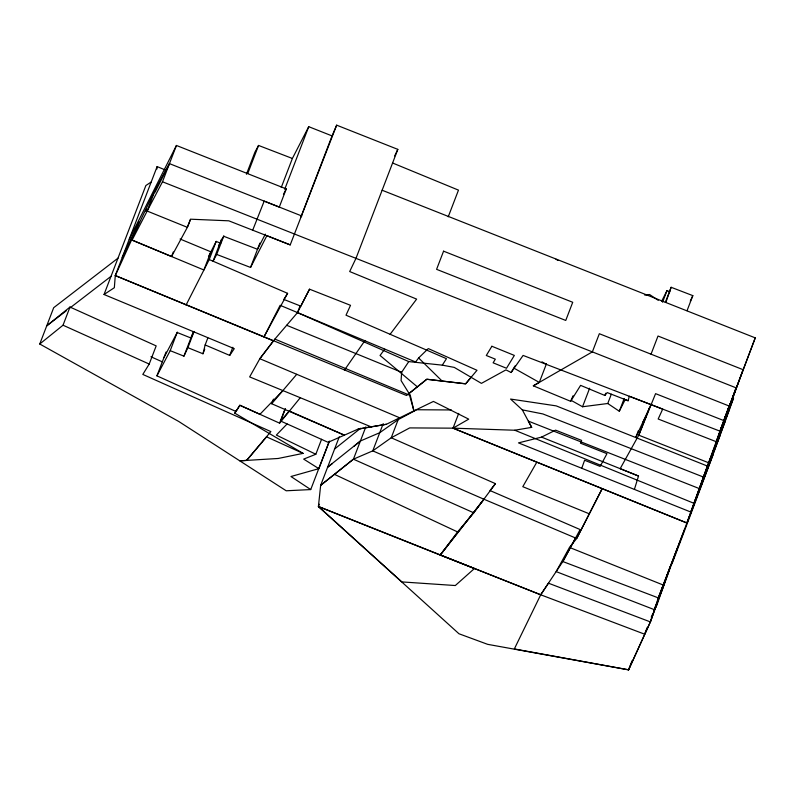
<?xml version="1.0" encoding="UTF-8"?>
<svg xmlns="http://www.w3.org/2000/svg" width="795" height="795" viewBox="0 0 795 795"><rect width="100%" height="100%" fill="white"/><g stroke="black" fill="none" stroke-linecap="round" stroke-linejoin="round"><path stroke-width="1.19" d="M515.031 365.929L511.135 372.497L505.958 369.884L481.422 383.369L454.243 367.389L442.298 365.153L408.759 361.596L401.654 372.279L401.087 380.586L410.339 395.493L413.917 410.876L386.38 424.282L358.147 429.081L328.106 442.318L280.635 421.042L285.435 408.56M165.141 169.901L157.122 166.592L115.285 275.567L114.341 287.71L104.036 294.508L234.277 348.667L229.705 355.415L205.15 344.951L207.823 337.994M156.933 169.017L157.122 166.592M282.911 390.584L259.945 414.294L239.852 405.261L235.976 411.472L156.923 375.856L170.209 350.665L183.943 356.15L187.878 347.673L202.964 353.775L205.15 344.951M697.831 493.904L736.081 387.831L599.341 333.721L592.364 351.887L533.316 385.823L570.641 401.316L580.608 385.366L604.856 395.473L607.231 392.601L628.11 400.75L629.302 396.258L662.702 409.117L658.171 419.005L716.216 441.692L690.855 512.069L518.499 442.885L541.534 437.111L555.596 430.155L581.622 440.41L580.449 443.173L606.973 453.677L600.126 466.417L584.603 460.255L581.811 468.136M665.942 302.199L671.129 287.283L692.823 295.631L687.039 310.706M634.4 489.402L638.524 476.036L620.17 468.672L638.773 435.183L655.577 393.654L723.778 420.575L716.216 441.692L736.081 387.831M654.235 609.616L556.172 571.605L569.488 547.427L663.239 585.031L650.38 621.919L628.587 669.837L487.653 644.338L458.973 633.764L318.407 506.514L320.663 485.328L339.276 436.843M653.798 611.554L657.346 603.753L670.205 566.865L650.38 621.919L628.587 669.837L514.335 648.939L540.709 594.789L562.85 561.548L580.131 529.569L490.018 490.555L495.444 483.648L391.229 437.777L372.756 450.864L353.427 459.182L320.663 485.328L353.427 459.182L365.829 426.855M693.866 504.815L658.32 597.89L650.38 621.919L548.451 583.192L540.709 594.789L318.407 506.514L319.292 504.209M398.762 418.15L391.229 437.777L409.703 427.909L453.041 428.167L686.9 522.981L707.421 466.059L733.566 397.947C713.781 453.518 692.862 508.77 671.964 563.834M677.181 548.699L661.788 591.162M511.135 372.497L523.1 355.425L720.012 431.158L755.25 337.875L382.127 190.234M715.56 444.574L723.182 423.526M755.25 337.875L720.012 431.158M329.339 441.086L310.726 489.571L286.2 490.783L178.686 421.439L39.75 344.016L53.692 307.695L117.978 258.176M39.75 344.016L63.024 325.215L69.99 307.049L156.178 345.895L149.202 364.06L142.812 374.425L270.866 431.596L246.619 460.424L239.901 460.822L278.171 458.477L303.064 453.379L234.863 413.211L235.747 410.906M104.036 294.508L145.873 185.523L151.02 182.125M471.137 377.317L465.622 383.816L426.806 379.255L406.543 395.493L115.285 275.567C132.775 237.924 148.884 199.793 169.454 163.631L279.284 207.088L286.26 188.922L176.43 145.465L129.227 239.245M154.15 192.897L147.174 211.053L132.079 240.1L203.898 269.992L210.864 251.826L180.087 239.017M390.116 334.288L416.64 299.119L349.681 271.542L355.981 258.355L397.818 149.371L336.663 125.163L290.215 244.89L228.791 220.821L190.631 219.201L187.362 227.33L147.174 211.053L162.488 181.787L176.43 145.465M132.079 240.1L171.551 256.517L173.29 251.975M190.412 219.38L187.362 227.33L171.551 256.517M156.923 375.856L166.076 352.016M170.209 350.665L177.325 332.111M186.08 305.022L209.224 259.558L216.2 241.392L220.742 243.35M221.517 239.176L213.06 261.207L216.707 254.43L223.832 235.877M246.44 174.254L254.897 152.223L258.544 145.445L292.381 158.463L308.738 126.683L332.052 135.905L336.663 125.163M247.861 173.27L258.544 145.445M183.943 356.15L193.294 331.803M187.878 347.673L194.109 331.445M202.964 353.775L204.742 349.134M216.707 254.43L250.554 267.448L259.895 243.101M281.261 187.451L292.381 158.463M284.709 189.29L308.738 126.683M229.705 355.415L232.816 347.296M300.898 217.065L332.052 135.905M300.142 305.697L297.489 312.624L274.881 339.087L259.836 358.714L249.65 376.909L371.136 426.845L386.38 424.282M280.635 421.042L289.261 410.995L344.404 435.163L271.681 403.741L273.45 399.12M234.863 413.211L239.852 405.261L279.592 423.159L284.908 409.306M329.05 442.109L318.865 468.662L303.66 459.103L315.824 454.263L321.578 439.257M448.241 216.797L458.477 190.134L392.651 163.025M383.22 423.626L372.756 450.864L483.966 499.24L576.693 538.473L602.073 488.885L576.693 538.473L569.488 547.427M458.705 413.41L453.041 428.167L686.9 522.981L713.045 454.869M533.316 385.823L539.298 382.425L546.423 363.872M570.641 401.316L573.046 395.771M571.267 400.412L582.536 406.752L589.652 388.198M604.856 395.473L605.73 393.207M582.536 406.752L607.748 403.502L611.305 394.231M607.748 403.502L619.305 411.244L624.194 398.494M662.563 302.219L667.005 290.622L669.947 291.765M665.345 302.348L671.129 287.283M651.035 354.182L658.012 336.027L743.047 369.665L704.807 475.738L690.855 512.069M638.435 430.572L635.761 437.528L650.996 404.615M649.366 407.964L638.773 435.183L708.583 462.74M730.744 402.409L723.778 420.575L729.104 405.997L162.488 181.787M628.587 669.837L632.124 660.605M729.581 408.938L703.436 477.05L542.856 413.937L522.315 409.872L510.569 399.06L556.192 405.877L707.421 466.059M725.507 420.485L699.361 488.597L528.347 421.121L531.686 427.362L514.772 430.234L453.041 428.167L468.722 419.144L433.434 401.425L413.917 410.876L409.087 393.446L426.806 379.255L465.622 383.816L476.99 370.291L428.286 348.578L418.617 357.969L415.616 361.983L280.128 305.31L263.97 336.931L287.591 293.335L209.224 259.558M720.141 435.203L693.995 503.315L514.772 430.234M658.757 596.737L684.465 529.778M647.239 627.374L644.626 634.191L540.709 594.789L440.311 554.96L483.966 499.24L440.221 555.069L318.407 506.514L401.833 581.91L455.306 585.537L474.426 568.534L440.221 555.069L457.572 531.925L473.78 512.825L495.444 483.648M654.673 608.483L655.974 605.075M657.723 600.543L661.202 591.46M252.76 230.043L264.188 201.105L301.802 215.982M659.254 596.737L660.774 593.398M651.264 617.129L652.784 613.79M193.861 331.634L190.919 337.994L177.186 332.499L163.899 357.69M690.289 301.116L692.823 295.631M653.689 611.564L657.346 603.753M139.055 221.934L122.251 257.411L128.363 245.267M394.668 155.969L397.818 149.371M131.145 239.752L135.587 230.928M145.574 211.073L146.687 208.866M155.015 192.311L169.454 163.631M661.669 301.206L667.005 290.622M619.305 411.244L625.178 399.607L628.11 400.75M208.479 256.547L216.2 241.392M442.298 365.153L446.462 358.684L346.014 315.198L350.516 305.32L309.523 289.181L297.489 312.624L408.759 361.596M283.467 194.328L286.26 188.922M265.331 234.137L257.52 249.282L223.683 236.264L218.456 245.943M250.554 267.448L266.901 235.668L290.215 244.89M309.523 289.181L300.808 306.135L283.835 299.427L287.591 293.335M575.54 537.996L562.85 561.548L658.32 597.89M642.738 422.423L645.739 417.017M536.605 462.531L522.792 486.689L589.363 513.838M344.444 370.112L365.004 340.479M384.671 349.214L380.06 355.464L417.454 386.927M279.592 423.159L300.272 397.719M246.619 460.424L266.534 436.833L303.064 453.379M271.681 403.741L296.744 374.306M287.104 423.954L276.352 435.074L315.824 454.263M353.884 446.383L360.393 441.016L379.732 432.709L398.206 419.611L416.679 409.743L451.341 409.952M69.99 307.049L46.726 325.851L66.204 310.855M334.616 448.996L360.622 428.237M360.393 441.016L327.639 467.162L332.36 463.565M70.099 307.854L111.002 276.342M318.865 468.662L290.95 476.513L310.726 489.571M358.147 429.081L371.136 426.845M644.775 295.134L649.575 294.518L658.25 300.331M638.524 476.036L541.534 437.111M286.667 325.284L401.654 372.279M115.285 275.567L273.44 340.886L259.836 358.714L399.686 417.792M274.881 339.087L410.339 395.493M150.921 356.766L162.25 361.824M353.427 459.182L473.78 512.825M63.024 325.215L149.202 364.06M334.814 474.526L457.572 531.925M555.973 259.269L558.07 260.452M541.981 361.834L546.304 364.259M514.136 368.254L539.298 382.425M418.617 357.969L441.573 380.517M522.315 409.872L531.686 427.362M443.57 251.17L436.594 269.336L565.752 320.445L572.728 302.279L443.57 251.17M491.876 346.262L486.302 355.494L495.325 359.171L493.119 362.818L506.514 368.264L514.345 355.415L491.876 346.262"/></g></svg>
